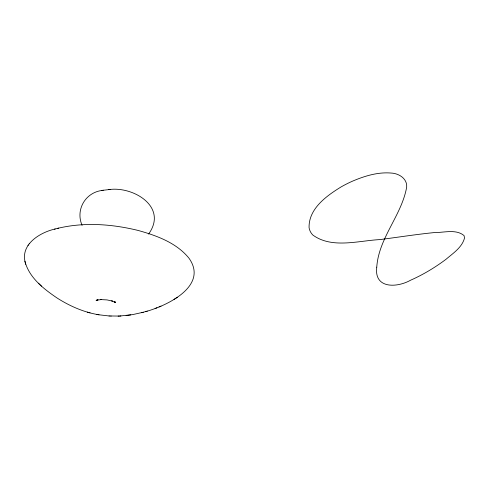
<?xml version="1.0" encoding="UTF-8"?>
<svg xmlns="http://www.w3.org/2000/svg" width="489" height="489" viewBox="0 0 489 489"><rect width="100%" height="100%" fill="white"/><g stroke="black" fill="none" stroke-linecap="round" stroke-linejoin="round"><path stroke-width="0.73" d="M148.583 234.078C167.91 207.354 134.383 186.804 110.325 189.42M55.214 228.974C40.147 232.33 20.183 244.335 25.251 262.544M27.952 245.417L28.283 244.977M29.187 243.76L29.511 243.326M97.892 299.384L96.088 300.546L97.531 300.014M145.367 311.664C166.37 306.083 208.827 286.169 189.011 258.247C176.468 242.733 156.627 235.588 138.008 230.417C110.807 223.766 81.73 221.835 54.468 229.176M175.722 298.314L177.397 297.226M174.017 299.427L175.643 298.369M159.029 306.915L161.003 306.126M155.092 308.504L156.914 307.77M119.829 316.035L132.592 314.623L143.308 312.226M141.553 312.716L147.299 311.126M96.633 300.252L97.941 299.904M57.849 228.284L58.558 228.094M101.969 190.472C85.343 192.562 75.324 209.805 82.079 225.325M97.085 300.13L101.37 299.568L100.875 299.592L107.012 299.91L112.25 301.041L115.551 302.642L114.817 301.872L115.117 302.239L114.34 301.835L115.661 302.66L114.475 301.334M102.708 190.319L110.679 189.402M101.364 190.6L103.271 190.203M126.083 315.533L130.783 314.91M108.851 189.494L109.255 189.475M98.644 314.757L109.035 315.967L119.09 316.065M118.142 316.108L120.887 315.986M110.703 316.053L111.168 316.077M109.035 315.967L109.383 315.986M24.896 261.199C29.108 277.66 43.576 288.822 56.968 297.929C69.285 305.802 82.922 311.896 97.36 314.525M96.883 314.445L99.01 314.818M87.378 312.141L88.43 312.434M89.12 312.63L90.062 312.893M38.411 283.186L41.486 286.126M25.379 263.003L25.728 264.335M376.756 267.177C373.981 288.926 396.934 287.874 410.534 280.24C423.119 274.69 434.978 267.544 445.992 259.311C453.034 253.265 462.111 247.452 464.55 237.954L464.055 235.588C456.041 228.828 443.92 232.709 434.33 232.575C416.09 234.384 397.979 237.281 379.8 239.598C358.229 240.716 331.866 248.95 312.838 235.032A18.05 15.403 -19 0 1 309.072 227.648C308.608 208.687 326.554 195.838 341.102 186.92A111.565 98.185 -7.6 0 1 352.38 181.223C364.549 176.022 377.765 171.92 391.151 173.051C398.724 173.351 407.331 178.528 406.683 187.049C401.726 215.374 378.7 237.837 376.756 267.177M112.25 301.041L111.712 300.882L112.256 301.059"/></g></svg>
